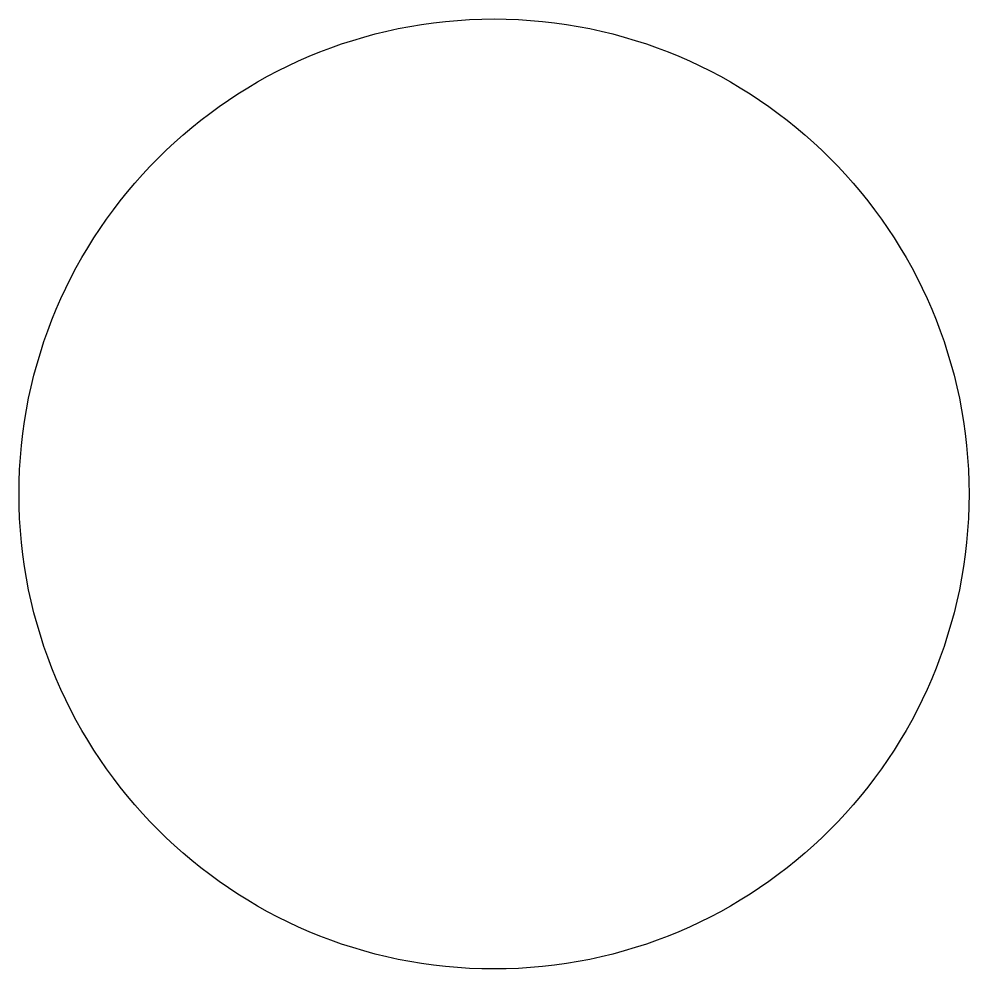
# Model space of a CAD drawing. Header units: inches. Extents: x 34.41 to 40.76, y 21.26 to 27.61.
import ezdxf

# ---------------------------------------------------------------- set-up
doc = ezdxf.new("R2010")
doc.units = ezdxf.units.IN
doc.header["$MEASUREMENT"] = 0

msp = doc.modelspace()

# ---------------------------------------------------------------- linework, layer by layer
msp.add_circle((37.5862, 24.44, 1), 3.175)

doc.saveas('drawing.dxf')
